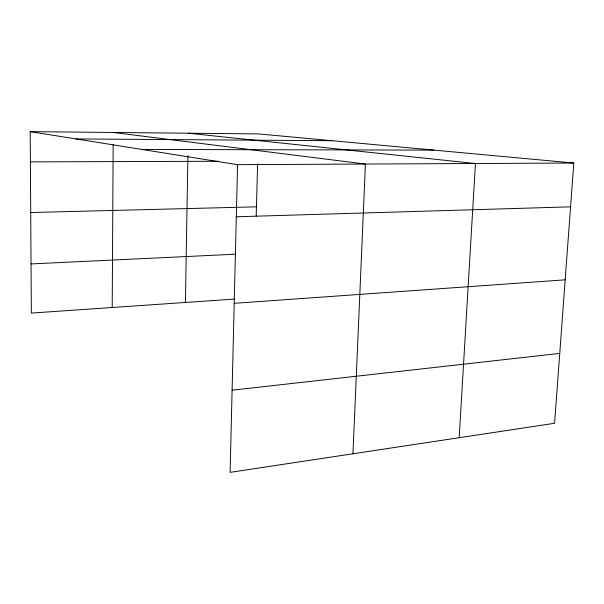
<?xml version="1.0" encoding="UTF-8"?>
<svg xmlns="http://www.w3.org/2000/svg" width="604" height="604" viewBox="0 0 604 604"><rect width="100%" height="100%" fill="white"/><g stroke="black" fill="none" stroke-linecap="round" stroke-linejoin="round"><path stroke-width="0.91" d="M112.208 307.504L113.159 144.688M185.428 302.453L187.904 155.734M30.2 131.642L237.568 164.673L230.109 472.358L554.585 423.276L573.8 163.035L258.429 133.907L30.2 131.642L31.348 313.076L234.254 299.093M256.187 216.119L257.606 163.941M352.947 453.778L365.435 164.054L113.227 132.465M459.183 437.711L475.446 163.518L188.282 133.212M232.102 390.192L559.742 353.408M234.209 303.321L565.178 279.833M31.038 263.933L235.605 254.201M236.3 216.776L570.569 206.84M30.713 212.525L256.443 206.832M237.568 164.673L573.8 163.035M30.389 161.872L218.557 161.268M141.94 149.445L433.876 150.117M75.998 138.935L331.981 140.702"/></g></svg>
